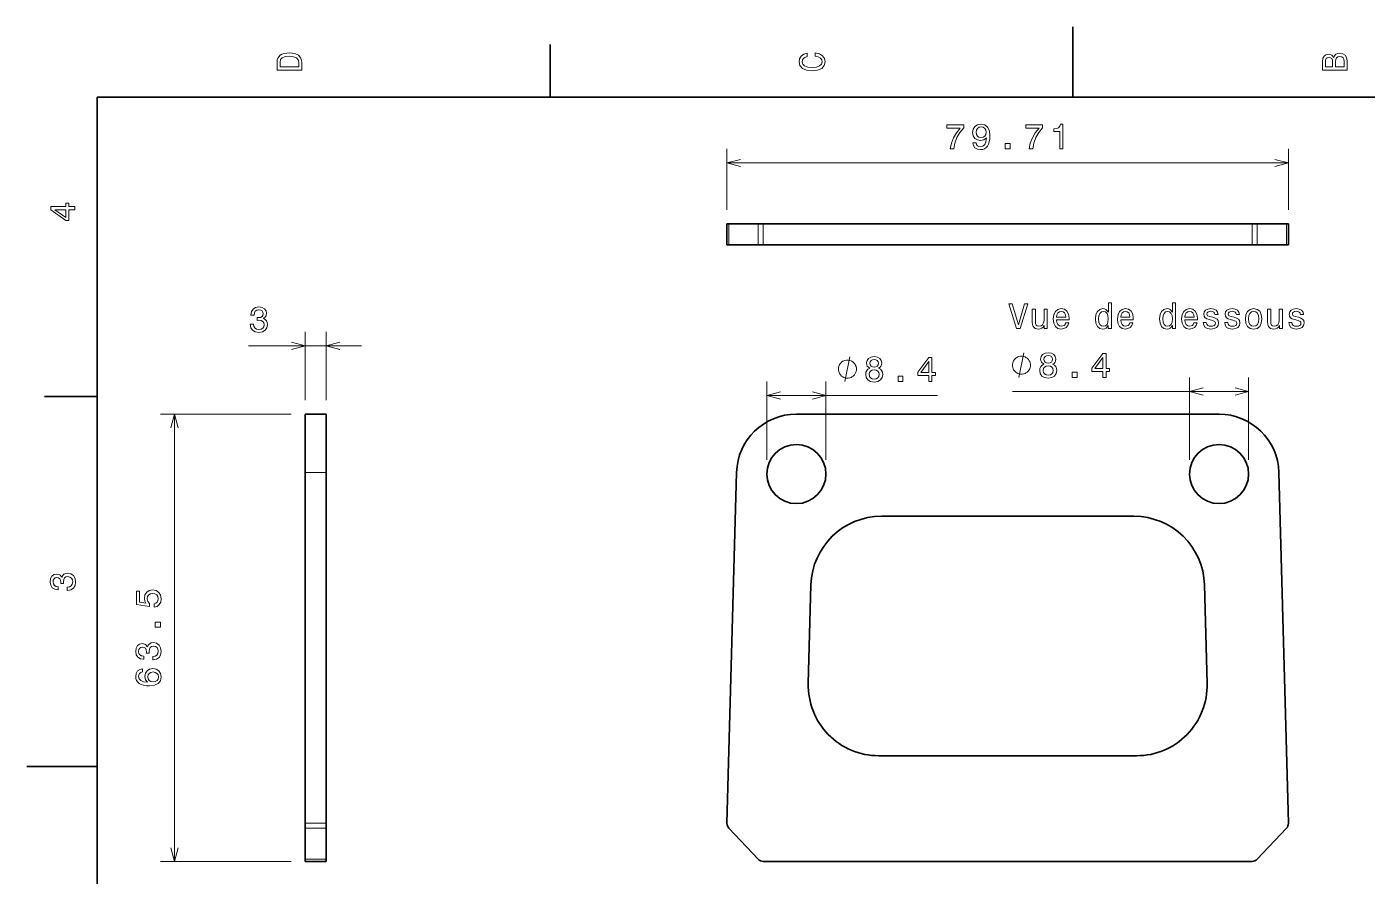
# Model space of a CAD drawing. Extents: x 0 to 297, y 0 to 210.
# Drawn here: x 0 to 190.3, y 89.4 to 210 of the extents above; entities that cross this region are included whole.
import ezdxf

# ---------------------------------------------------------------- set-up
doc = ezdxf.new("R2010")
doc.units = 0

msp = doc.modelspace()

# ---------------------------------------------------------------- linework, layer by layer
at = {"color": 7, "lineweight": 35, "ltscale": 0.25}
for p, q in [((148.5, 200), (148.5, 210)), ((10, 105), (0, 105))]:
    msp.add_line(p, q, dxfattribs=at)
at = {"color": 7, "lineweight": 35, "ltscale": 0.1875}
for p, q in [((74.300003, 200), (74.300003, 207.5)), ((10, 157.5), (2.5, 157.5))]:
    msp.add_line(p, q, dxfattribs=at)
at = {"color": 7, "lineweight": 35}
for p, q in [((287, 200), (10, 200)), ((10, 200), (10, 10)), ((104.554001, 182.035751), (173.954849, 182.035751)), ((104.554001, 179.035751), (173.954849, 179.035751)), ((169.254425, 155.004028), (109.254425, 155.004028)), ((39.519936, 96.916237), (39.519936, 146.735275)), ((42.519936, 96.916237), (42.519936, 146.735275)), ((100.757568, 146.735275), (99.401718, 96.916237)), ((179.107132, 96.916237), (177.751282, 146.735275)), ((121.323608, 140.504028), (157.185242, 140.504028)), ((157.566254, 106.504021), (120.942589, 106.504021)), ((104.554001, 91.504028), (173.954849, 91.504028))]:
    msp.add_line(p, q, dxfattribs=at)
at = {"color": 7, "lineweight": 13, "ltscale": 0.215743}
for p, q in [((99.401352, 184.035751), (99.401352, 192.665466)), ((179.107498, 184.035751), (179.107498, 192.665466))]:
    msp.add_line(p, q, dxfattribs=at)
at = {"color": 7, "lineweight": 13}
for p, q in [((99.401352, 190.665466), (179.107498, 190.665466)), ((20.987801, 91.504028), (20.987801, 155.004028))]:
    msp.add_line(p, q, dxfattribs=at)
at = {"color": 7, "lineweight": 35, "ltscale": 0.006848}
for p, q in [((99.67527, 182.035751), (99.401352, 182.035751)), ((179.107498, 182.035751), (178.833588, 182.035751)), ((99.67527, 179.035751), (99.401352, 179.035751)), ((179.107498, 179.035751), (178.833588, 179.035751))]:
    msp.add_line(p, q, dxfattribs=at)
at = {"color": 7, "lineweight": 35, "ltscale": 0.075}
for p, q in [((99.401352, 182.035751), (99.401352, 179.035751)), ((179.107498, 182.035751), (179.107498, 179.035751)), ((42.519936, 155.004028), (39.519936, 155.004028)), ((42.519936, 91.504028), (39.519936, 91.504028))]:
    msp.add_line(p, q, dxfattribs=at)
at = {"color": 7, "lineweight": 35, "ltscale": 0.103816}
for p, q in [((103.827911, 182.035751), (99.67527, 182.035751)), ((178.833588, 182.035751), (174.680939, 182.035751)), ((103.827911, 179.035751), (99.67527, 179.035751)), ((178.833588, 179.035751), (174.680939, 179.035751))]:
    msp.add_line(p, q, dxfattribs=at)
at = {"color": 7, "lineweight": 13, "ltscale": 0.075}
for p, q in [((99.67527, 179.035751), (99.67527, 182.035751)), ((103.827911, 179.035751), (103.827911, 182.035751)), ((104.554001, 179.035751), (104.554001, 182.035751)), ((173.954849, 179.035751), (173.954849, 182.035751)), ((174.680939, 179.035751), (174.680939, 182.035751)), ((178.833588, 179.035751), (178.833588, 182.035751)), ((39.519936, 146.735275), (42.519936, 146.735275)), ((42.519936, 96.916237), (39.519936, 96.916237)), ((42.519936, 96.201424), (39.519936, 96.201424)), ((42.519936, 91.816422), (39.519936, 91.816422))]:
    msp.add_line(p, q, dxfattribs=at)
at = {"color": 7, "lineweight": 35, "ltscale": 0.018152}
for p, q in [((104.554001, 182.035751), (103.827911, 182.035751)), ((174.680939, 182.035751), (173.954849, 182.035751)), ((104.554001, 179.035751), (103.827911, 179.035751)), ((174.680939, 179.035751), (173.954849, 179.035751))]:
    msp.add_line(p, q, dxfattribs=at)
at = {"color": 7, "lineweight": 13, "ltscale": 0.24236}
for p, q in [((39.519936, 157.004028), (39.519936, 166.698441)), ((42.519936, 157.004028), (42.519936, 166.698441))]:
    msp.add_line(p, q, dxfattribs=at)
at = {"color": 7, "lineweight": 13, "ltscale": 0.400901}
msp.add_line((31.483913, 164.698441), (47.519936, 164.698441), dxfattribs=at)
at = {"color": 8, "lineweight": 13, "ltscale": 0.292558}
for p, q in [((165.054428, 148.504028), (165.054428, 160.20636)), ((173.454422, 148.504028), (173.454422, 160.20636))]:
    msp.add_line(p, q, dxfattribs=at)
at = {"color": 8, "lineweight": 13, "ltscale": 0.278584}
for p, q in [((105.054428, 148.504028), (105.054428, 159.647369)), ((113.454422, 148.504028), (113.454422, 159.647369))]:
    msp.add_line(p, q, dxfattribs=at)
at = {"color": 8, "lineweight": 13}
for p, q in [((139.923508, 158.20636), (173.454422, 158.20636)), ((105.054428, 157.647369), (129.287369, 157.647369))]:
    msp.add_line(p, q, dxfattribs=at)
at = {"color": 7, "lineweight": 13, "ltscale": 0.463303}
for p, q in [((37.519936, 155.004028), (18.987801, 155.004028)), ((37.519936, 91.504028), (18.987801, 91.504028))]:
    msp.add_line(p, q, dxfattribs=at)
at = {"color": 7, "lineweight": 35, "ltscale": 0.206719}
for p, q in [((39.519936, 146.735275), (39.519936, 155.004028)), ((42.519936, 146.735275), (42.519936, 155.004028))]:
    msp.add_line(p, q, dxfattribs=at)
at = {"color": 7, "lineweight": 35, "ltscale": 0.35013}
for p, q in [((111.327309, 130.776077), (110.946289, 116.776077)), ((167.181549, 130.776077), (167.562561, 116.776077))]:
    msp.add_line(p, q, dxfattribs=at)
at = {"color": 7, "lineweight": 35, "ltscale": 0.01787}
for p, q in [((39.519936, 96.916237), (39.519936, 96.201424)), ((42.519936, 96.916237), (42.519936, 96.201424))]:
    msp.add_line(p, q, dxfattribs=at)
at = {"color": 7, "lineweight": 35, "ltscale": 0.109625}
for p, q in [((39.519936, 96.201424), (39.519936, 91.816422)), ((42.519936, 96.201424), (42.519936, 91.816422))]:
    msp.add_line(p, q, dxfattribs=at)
at = {"color": 7, "lineweight": 35, "ltscale": 0.150982}
for p, q in [((103.827911, 91.816422), (99.67527, 96.201424)), ((178.833588, 96.201424), (174.680939, 91.816422))]:
    msp.add_line(p, q, dxfattribs=at)
at = {"color": 7, "lineweight": 35, "ltscale": 0.00781}
for p, q in [((39.519936, 91.816422), (39.519936, 91.504028)), ((42.519936, 91.816422), (42.519936, 91.504028))]:
    msp.add_line(p, q, dxfattribs=at)
at = {"color": 7, "lineweight": 13}
for points in [[(35.533215, 204.994965), (35.533215, 203.829971), (39.033215, 203.829971), (39.033215, 204.994965), (38.922264, 205.544678), (38.584366, 205.953171), (38.034657, 206.205338), (37.283215, 206.296112), (36.516644, 206.215424), (36.21405, 206.114563), (35.971977, 205.973343), (35.644165, 205.56485), (35.563473, 205.297562)], [(35.951801, 204.959656), (36.027451, 205.342941), (36.259438, 205.605194), (36.672985, 205.761536), (37.283215, 205.811966), (37.873272, 205.756485), (38.286816, 205.600143), (38.533936, 205.332855), (38.614628, 204.959656), (38.614628, 204.298996), (35.951801, 204.298996)], [(111.93206, 205.817017), (112.35569, 205.716141), (112.658287, 205.549713), (112.844887, 205.317734), (112.905403, 205.045395), (112.814629, 204.71759), (112.54229, 204.460388), (112.098488, 204.28891), (111.483215, 204.233429), (110.872986, 204.28891), (110.424141, 204.455338), (110.151802, 204.71254), (110.055984, 205.045395), (110.106415, 205.287476), (110.247627, 205.494247), (110.474571, 205.655624), (110.787247, 205.766571), (110.787247, 206.245682), (110.308144, 206.094391), (109.94503, 205.832138), (109.718086, 205.474075), (109.637398, 205.045395), (109.763474, 204.510818), (110.116501, 204.10231), (110.696472, 203.840057), (111.483215, 203.749283), (112.269958, 203.840057), (112.84993, 204.10231), (113.208, 204.510818), (113.329041, 205.045395), (113.233215, 205.51442), (112.965927, 205.892654), (112.527161, 206.159943), (111.93206, 206.301163)], [(185.542007, 205.630417), (185.249496, 205.983429), (185.052811, 206.074219), (184.81073, 206.104477), (184.432495, 206.03891), (184.160156, 205.842224), (183.993729, 205.524506), (183.933212, 205.080704), (183.933212, 203.835022), (187.433212, 203.835022), (187.433212, 205.151306), (187.36261, 205.620331), (187.155838, 205.968307), (186.828018, 206.185165), (186.384216, 206.260818), (186.08667, 206.215424), (185.839554, 206.094391), (185.65799, 205.897705)], [(185.385666, 204.984879), (185.385666, 204.298996), (184.351807, 204.298996), (184.351807, 205.025223), (184.382065, 205.297562), (184.472839, 205.489197), (184.629181, 205.605194), (184.86116, 205.645538), (185.093155, 205.600143), (185.254532, 205.479111), (185.355408, 205.272339)], [(187.014618, 205.095825), (187.014618, 204.298996), (185.809296, 204.298996), (185.809296, 205.050446), (185.844589, 205.368164), (185.9505, 205.595108), (186.132065, 205.731277), (186.394302, 205.776657), (186.671692, 205.731277), (186.863327, 205.605194), (186.979324, 205.393372)], [(131.081375, 192.665466), (131.590729, 192.665466), (131.757156, 193.497604), (132.049667, 194.274261), (132.463211, 194.995438), (133.002838, 195.671234), (133.002838, 196.089813), (130.602264, 196.089813), (130.602264, 195.63089), (132.518692, 195.63089), (131.963928, 194.950043), (131.545349, 194.238953), (131.252838, 193.482468)], [(134.308029, 193.532898), (134.383682, 193.134491), (134.60054, 192.826843), (134.943481, 192.635208), (135.397369, 192.564606), (135.694916, 192.599899), (135.962204, 192.690689), (136.189148, 192.847015), (136.380798, 193.068924), (136.532089, 193.346298), (136.643036, 193.68924), (136.708603, 194.082611), (136.733826, 194.536499), (136.648087, 195.247604), (136.40097, 195.767059), (136.007599, 196.079727), (135.467972, 196.190689), (134.97374, 196.099899), (134.60054, 195.857834), (134.358459, 195.484634), (134.277771, 195.01561), (134.358459, 194.531464), (134.59549, 194.1633), (134.948517, 193.93132), (135.397369, 193.855667), (135.871429, 193.951492), (136.229492, 194.243988), (136.148804, 193.684204), (135.987427, 193.285782), (135.740311, 193.048752), (135.402405, 192.973099), (135.140167, 193.008408), (134.948517, 193.119354), (134.822433, 193.295868), (134.772003, 193.532898)], [(142.289444, 192.665466), (142.798798, 192.665466), (142.965225, 193.497604), (143.257736, 194.274261), (143.67128, 194.995438), (144.210907, 195.671234), (144.210907, 196.089813), (141.810333, 196.089813), (141.810333, 195.63089), (143.726761, 195.63089), (143.171997, 194.950043), (142.753418, 194.238953), (142.460907, 193.482468)], [(146.635696, 192.665466), (147.09462, 192.665466), (147.09462, 196.190689), (146.751694, 196.190689), (146.660904, 195.883041), (146.479355, 195.67627), (146.201981, 195.555237), (145.818695, 195.514893), (145.818695, 195.156815), (146.635696, 195.156815)], [(134.766968, 195.02066), (134.817398, 195.333328), (134.958603, 195.580444), (135.180511, 195.736786), (135.467972, 195.792267), (135.765518, 195.736786), (135.992462, 195.580444), (136.133682, 195.338379), (136.189148, 195.025696), (136.133682, 194.707977), (135.992462, 194.470947), (135.760483, 194.324692), (135.452835, 194.274261), (135.175461, 194.324692), (134.958603, 194.470947), (134.817398, 194.702927)], [(138.906448, 192.665466), (139.602402, 192.665466), (139.602402, 193.416901), (138.906448, 193.416901)], [(6.833213, 184.02739), (6.833213, 184.481277), (5.965778, 184.481277), (5.965778, 184.98056), (5.56232, 184.98056), (5.56232, 184.481277), (3.408862, 184.481277), (3.408862, 184.022339), (5.521974, 182.489197), (5.965778, 182.489197), (5.965778, 184.02739)], [(5.56232, 182.912827), (3.993876, 184.02739), (5.56232, 184.02739)], [(31.731031, 167.797867), (31.731031, 167.762558), (31.811724, 167.278412), (32.048756, 166.915298), (32.421951, 166.683319), (32.916191, 166.597565), (33.440685, 166.683319), (33.834057, 166.905212), (34.08622, 167.25824), (34.176994, 167.712128), (34.13665, 168.009674), (34.0257, 168.251755), (33.844147, 168.438354), (33.60207, 168.574524), (33.929878, 168.846863), (34.045876, 169.280579), (33.970222, 169.67395), (33.753365, 169.971497), (33.400337, 170.158096), (32.916191, 170.223663), (32.462299, 170.142975), (32.114319, 169.921066), (31.887371, 169.568039), (31.811724, 169.099014), (31.811724, 169.063721), (32.260571, 169.063721), (32.300919, 169.386475), (32.432041, 169.618469), (32.643856, 169.759674), (32.941406, 169.81012), (33.203651, 169.769775), (33.395294, 169.663849), (33.511292, 169.492386), (33.556679, 169.260406), (33.511292, 169.013275), (33.390251, 168.846863), (33.178436, 168.746002), (32.890976, 168.715729), (32.69429, 168.720764), (32.69429, 168.322357), (32.941406, 168.332443), (33.259132, 168.287048), (33.496162, 168.166016), (33.637371, 167.96933), (33.687805, 167.712128), (33.632328, 167.419617), (33.486076, 167.202759), (33.254086, 167.066589), (32.946449, 167.02121), (32.628727, 167.07164), (32.396736, 167.222931), (32.250484, 167.465012), (32.195007, 167.797867)], [(141.649963, 170.684174), (140.77243, 167.703613), (139.869705, 170.684174), (139.390594, 170.684174), (140.520279, 167.179123), (141.024597, 167.179123), (142.129059, 170.684174)], [(144.852402, 169.887329), (144.4086, 169.887329), (144.4086, 168.323929), (144.35817, 167.960831), (144.211914, 167.698578), (143.98497, 167.537186), (143.687424, 167.486755), (143.450394, 167.5271), (143.299088, 167.648148), (143.213364, 167.854919), (143.193192, 168.147415), (143.193192, 169.887329), (142.74939, 169.887329), (142.74939, 168.107071), (142.764511, 167.749008), (142.860336, 167.451462), (143.152847, 167.179123), (143.621857, 167.083298), (143.874023, 167.118607), (144.090881, 167.209381), (144.277481, 167.365723), (144.428772, 167.592667), (144.428772, 167.179123), (144.852402, 167.179123)], [(146.188858, 168.404633), (147.964081, 168.404633), (147.969116, 168.611404), (147.888428, 169.191376), (147.666534, 169.625092), (147.313507, 169.887329), (146.844482, 169.983154), (146.385544, 169.882294), (146.032516, 169.599869), (145.805573, 169.140945), (145.724884, 168.535751), (145.800537, 167.915436), (146.027481, 167.461548), (146.375458, 167.179123), (146.829346, 167.083298), (147.222717, 167.148865), (147.545486, 167.320328), (147.782516, 167.592667), (147.918686, 167.95578), (147.479935, 167.95578), (147.389145, 167.754044), (147.258026, 167.602753), (146.884827, 167.48172), (146.597366, 167.537186), (146.380508, 167.713699), (146.239288, 168.001175), (146.188858, 168.389496)], [(146.188858, 168.777832), (146.244339, 169.125809), (146.380508, 169.383011), (146.58728, 169.539352), (146.859619, 169.594833), (147.126907, 169.539352), (147.333679, 169.383011), (147.459763, 169.125809), (147.505142, 168.777832)], [(153.53685, 167.597717), (153.53685, 167.179123), (153.980652, 167.179123), (153.980652, 170.800156), (153.541885, 170.800156), (153.541885, 169.473785), (153.203995, 169.857071), (152.997223, 169.947861), (152.760193, 169.983154), (152.331512, 169.882294), (151.998657, 169.599869), (151.781799, 169.145981), (151.706161, 168.535751), (151.781799, 167.925522), (151.998657, 167.466583), (152.331512, 167.179123), (152.760193, 167.083298), (152.997223, 167.118607), (153.20903, 167.209381)], [(152.835831, 169.584747), (153.128342, 169.51413), (153.35025, 169.317444), (153.481369, 168.989639), (153.531799, 168.535751), (153.481369, 168.076813), (153.35025, 167.749008), (153.128342, 167.547272), (152.835831, 167.48172), (152.558456, 167.547272), (152.346649, 167.749008), (152.205429, 168.081863), (152.160049, 168.535751), (152.205429, 168.984604), (152.346649, 169.312408), (152.558456, 169.51413)], [(155.296936, 168.404633), (157.072144, 168.404633), (157.077194, 168.611404), (156.996506, 169.191376), (156.774597, 169.625092), (156.42157, 169.887329), (155.952545, 169.983154), (155.493622, 169.882294), (155.140594, 169.599869), (154.913651, 169.140945), (154.832962, 168.535751), (154.9086, 167.915436), (155.135544, 167.461548), (155.483536, 167.179123), (155.937424, 167.083298), (156.330795, 167.148865), (156.653564, 167.320328), (156.890594, 167.592667), (157.026764, 167.95578), (156.587997, 167.95578), (156.497223, 167.754044), (156.366089, 167.602753), (155.992905, 167.48172), (155.705429, 167.537186), (155.488571, 167.713699), (155.347366, 168.001175), (155.296936, 168.389496)], [(155.296936, 168.777832), (155.352402, 169.125809), (155.488571, 169.383011), (155.695343, 169.539352), (155.967682, 169.594833), (156.23497, 169.539352), (156.441742, 169.383011), (156.567825, 169.125809), (156.61322, 168.777832)], [(162.644913, 167.597717), (162.644913, 167.179123), (163.088715, 167.179123), (163.088715, 170.800156), (162.649963, 170.800156), (162.649963, 169.473785), (162.312057, 169.857071), (162.105286, 169.947861), (161.868256, 169.983154), (161.43959, 169.882294), (161.106735, 169.599869), (160.889877, 169.145981), (160.814224, 168.535751), (160.889877, 167.925522), (161.106735, 167.466583), (161.43959, 167.179123), (161.868256, 167.083298), (162.105286, 167.118607), (162.317108, 167.209381)], [(161.943909, 169.584747), (162.23642, 169.51413), (162.458313, 169.317444), (162.589447, 168.989639), (162.639877, 168.535751), (162.589447, 168.076813), (162.458313, 167.749008), (162.23642, 167.547272), (161.943909, 167.48172), (161.666534, 167.547272), (161.454712, 167.749008), (161.313507, 168.081863), (161.268112, 168.535751), (161.313507, 168.984604), (161.454712, 169.312408), (161.666534, 169.51413)], [(164.404999, 168.404633), (166.180222, 168.404633), (166.185257, 168.611404), (166.104568, 169.191376), (165.88266, 169.625092), (165.529648, 169.887329), (165.060623, 169.983154), (164.601685, 169.882294), (164.248657, 169.599869), (164.021713, 169.140945), (163.941025, 168.535751), (164.016678, 167.915436), (164.243622, 167.461548), (164.591599, 167.179123), (165.045486, 167.083298), (165.438858, 167.148865), (165.761627, 167.320328), (165.998657, 167.592667), (166.134827, 167.95578), (165.696075, 167.95578), (165.605286, 167.754044), (165.474167, 167.602753), (165.100967, 167.48172), (164.813507, 167.537186), (164.596649, 167.713699), (164.455429, 168.001175), (164.404999, 168.389496)], [(164.404999, 168.777832), (164.46048, 169.125809), (164.596649, 169.383011), (164.803421, 169.539352), (165.075745, 169.594833), (165.343048, 169.539352), (165.54982, 169.383011), (165.675903, 169.125809), (165.721283, 168.777832)], [(168.379059, 168.75766), (167.950394, 168.858521), (167.63266, 168.974518), (167.526764, 169.211548), (167.557022, 169.377975), (167.662933, 169.499008), (167.834396, 169.574661), (168.081512, 169.604919), (168.318542, 169.574661), (168.505142, 169.483871), (168.62619, 169.347717), (168.67662, 169.166153), (169.110336, 169.166153), (169.110336, 169.176239), (169.034683, 169.504044), (168.827911, 169.761261), (168.505142, 169.922638), (168.081512, 169.983154), (167.652832, 169.922638), (167.340164, 169.75621), (167.143478, 169.509094), (167.082947, 169.196411), (167.128342, 168.893814), (167.269562, 168.682007), (167.501541, 168.530701), (167.839447, 168.424805), (168.333679, 168.303757), (168.636261, 168.177689), (168.716965, 168.076813), (168.747223, 167.925522), (168.701828, 167.738922), (168.580795, 167.597717), (168.384109, 167.506927), (168.121857, 167.476669), (167.844482, 167.506927), (167.642761, 167.612839), (167.506592, 167.784317), (167.451111, 168.021347), (167.02243, 168.021347), (167.093048, 167.617889), (167.29982, 167.325378), (167.627625, 167.148865), (168.081512, 167.083298), (168.555573, 167.148865), (168.903564, 167.325378), (169.115372, 167.607803), (169.191025, 167.975952), (169.135544, 168.293671), (168.979202, 168.510529), (168.722, 168.651749)], [(171.415085, 168.75766), (170.98642, 168.858521), (170.668686, 168.974518), (170.562775, 169.211548), (170.593048, 169.377975), (170.698944, 169.499008), (170.870422, 169.574661), (171.117538, 169.604919), (171.354568, 169.574661), (171.541168, 169.483871), (171.662201, 169.347717), (171.712646, 169.166153), (172.146362, 169.166153), (172.146362, 169.176239), (172.070709, 169.504044), (171.863937, 169.761261), (171.541168, 169.922638), (171.117538, 169.983154), (170.688858, 169.922638), (170.37619, 169.75621), (170.179504, 169.509094), (170.118973, 169.196411), (170.164368, 168.893814), (170.305573, 168.682007), (170.537567, 168.530701), (170.875458, 168.424805), (171.36969, 168.303757), (171.672287, 168.177689), (171.752991, 168.076813), (171.783234, 167.925522), (171.737854, 167.738922), (171.616821, 167.597717), (171.420135, 167.506927), (171.157883, 167.476669), (170.880508, 167.506927), (170.678772, 167.612839), (170.542603, 167.784317), (170.487137, 168.021347), (170.058456, 168.021347), (170.129059, 167.617889), (170.335831, 167.325378), (170.663651, 167.148865), (171.117538, 167.083298), (171.591599, 167.148865), (171.939575, 167.325378), (172.151398, 167.607803), (172.227051, 167.975952), (172.17157, 168.293671), (172.015228, 168.510529), (171.758026, 168.651749)], [(172.993622, 168.530701), (173.07431, 167.915436), (173.306305, 167.461548), (173.674454, 167.179123), (174.168686, 167.083298), (174.657883, 167.179123), (175.026031, 167.456497), (175.258026, 167.910385), (175.343765, 168.530701), (175.258026, 169.145981), (175.026031, 169.604919), (174.657883, 169.882294), (174.168686, 169.983154), (173.674454, 169.882294), (173.306305, 169.599869), (173.07431, 169.145981)], [(173.44751, 168.535751), (173.492889, 168.989639), (173.634109, 169.317444), (173.861053, 169.51918), (174.168686, 169.589783), (174.471283, 169.51918), (174.698227, 169.322495), (174.839447, 168.989639), (174.889862, 168.535751), (174.839447, 168.076813), (174.698227, 167.743958), (174.471283, 167.542236), (174.168686, 167.476669), (173.861053, 167.542236), (173.634109, 167.743958), (173.492889, 168.076813)], [(178.248657, 169.887329), (177.804855, 169.887329), (177.804855, 168.323929), (177.754425, 167.960831), (177.60817, 167.698578), (177.381226, 167.537186), (177.083679, 167.486755), (176.846649, 167.5271), (176.695343, 167.648148), (176.609604, 167.854919), (176.589432, 168.147415), (176.589432, 169.887329), (176.14563, 169.887329), (176.14563, 168.107071), (176.160767, 167.749008), (176.256592, 167.451462), (176.549088, 167.179123), (177.018112, 167.083298), (177.270264, 167.118607), (177.487137, 167.209381), (177.673737, 167.365723), (177.825027, 167.592667), (177.825027, 167.179123), (178.248657, 167.179123)], [(180.523163, 168.75766), (180.094482, 168.858521), (179.776764, 168.974518), (179.670853, 169.211548), (179.701111, 169.377975), (179.807007, 169.499008), (179.978485, 169.574661), (180.225601, 169.604919), (180.462631, 169.574661), (180.649231, 169.483871), (180.770264, 169.347717), (180.820709, 169.166153), (181.254425, 169.166153), (181.254425, 169.176239), (181.178772, 169.504044), (180.972, 169.761261), (180.649231, 169.922638), (180.225601, 169.983154), (179.796936, 169.922638), (179.484253, 169.75621), (179.287567, 169.509094), (179.227051, 169.196411), (179.27243, 168.893814), (179.413635, 168.682007), (179.64563, 168.530701), (179.983521, 168.424805), (180.477768, 168.303757), (180.780365, 168.177689), (180.861053, 168.076813), (180.891312, 167.925522), (180.845917, 167.738922), (180.724884, 167.597717), (180.528198, 167.506927), (180.265945, 167.476669), (179.988571, 167.506927), (179.786835, 167.612839), (179.650681, 167.784317), (179.5952, 168.021347), (179.166534, 168.021347), (179.237122, 167.617889), (179.443909, 167.325378), (179.771713, 167.148865), (180.225601, 167.083298), (180.699661, 167.148865), (181.047653, 167.325378), (181.25946, 167.607803), (181.335114, 167.975952), (181.279633, 168.293671), (181.123291, 168.510529), (180.866089, 168.651749)], [(5.73379, 129.979111), (5.769093, 129.979111), (6.253242, 130.059799), (6.616354, 130.296829), (6.848343, 130.670029), (6.934078, 131.164276), (6.848343, 131.688766), (6.626441, 132.082138), (6.273415, 132.334305), (5.819525, 132.425079), (5.521974, 132.384735), (5.279899, 132.273788), (5.0933, 132.092224), (4.957133, 131.850143), (4.684798, 132.177963), (4.251081, 132.293961), (3.857709, 132.218307), (3.560158, 132.00145), (3.373559, 131.648422), (3.307997, 131.164276), (3.388689, 130.710388), (3.610591, 130.362396), (3.963617, 130.135452), (4.432637, 130.059799), (4.46794, 130.059799), (4.46794, 130.508652), (4.145173, 130.548996), (3.913184, 130.680115), (3.771974, 130.891937), (3.721542, 131.189484), (3.761888, 131.451736), (3.867795, 131.643372), (4.039265, 131.759369), (4.271254, 131.804764), (4.518372, 131.759369), (4.684798, 131.638336), (4.785663, 131.426514), (4.815922, 131.139053), (4.810879, 130.942368), (5.209294, 130.942368), (5.199208, 131.189484), (5.244596, 131.507217), (5.365634, 131.744247), (5.56232, 131.885452), (5.819525, 131.935883), (6.112032, 131.880417), (6.328891, 131.734161), (6.465058, 131.502167), (6.510447, 131.194534), (6.460014, 130.876801), (6.308718, 130.644821), (6.066643, 130.498566), (5.73379, 130.443085)], [(18.074978, 127.607346), (18.488522, 127.718292), (18.811287, 127.965408), (19.013016, 128.328522), (19.088665, 128.792511), (18.997887, 129.301865), (18.750771, 129.700287), (18.357399, 129.952454), (17.853073, 130.048264), (17.384056, 129.962524), (17.0159, 129.720459), (16.778866, 129.342224), (16.69313, 128.853027), (16.753651, 128.474777), (16.920078, 128.182281), (15.976994, 128.323486), (15.976994, 129.856628), (15.56345, 129.856628), (15.56345, 127.985588), (17.419357, 127.708206), (17.419357, 128.111664), (17.182323, 128.404175), (17.096592, 128.777374), (17.152065, 129.100143), (17.31345, 129.34726), (17.560566, 129.503601), (17.878292, 129.559082), (18.196014, 129.503601), (18.44313, 129.342224), (18.599472, 129.095093), (18.654949, 128.777374), (18.619644, 128.510086), (18.503651, 128.303314), (18.322094, 128.152008), (18.074978, 128.07637)], [(18.987801, 124.774063), (18.987801, 125.470024), (18.236359, 125.470024), (18.236359, 124.774063)], [(17.888378, 120.115128), (17.923679, 120.115128), (18.407829, 120.195816), (18.770943, 120.432846), (19.00293, 120.806046), (19.088665, 121.300278), (19.00293, 121.824776), (18.781029, 122.218147), (18.428001, 122.470314), (17.974113, 122.561089), (17.676563, 122.520744), (17.434486, 122.40979), (17.247887, 122.228241), (17.111721, 121.98616), (16.839386, 122.313972), (16.405666, 122.429962), (16.012295, 122.354317), (15.714745, 122.137459), (15.528145, 121.784431), (15.462585, 121.300278), (15.543278, 120.84639), (15.765179, 120.498413), (16.118202, 120.271461), (16.587223, 120.195816), (16.622528, 120.195816), (16.622528, 120.644661), (16.299759, 120.685013), (16.067772, 120.816132), (15.926563, 121.027946), (15.876129, 121.3255), (15.916473, 121.587746), (16.022381, 121.779388), (16.193851, 121.895386), (16.425842, 121.940773), (16.672958, 121.895386), (16.839386, 121.774345), (16.94025, 121.562531), (16.970509, 121.27507), (16.965466, 121.078384), (17.36388, 121.078384), (17.353794, 121.3255), (17.399185, 121.643219), (17.520222, 121.880249), (17.716908, 122.021461), (17.974113, 122.071899), (18.266621, 122.016418), (18.483479, 121.870163), (18.619644, 121.638176), (18.665035, 121.330544), (18.614601, 121.012817), (18.463306, 120.78083), (18.22123, 120.634575), (17.888378, 120.579102)], [(16.430885, 118.860367), (16.022381, 118.764549), (15.719788, 118.542648), (15.528145, 118.199707), (15.462585, 117.755905), (15.497887, 117.458351), (15.593708, 117.201149), (15.75005, 116.974197), (15.971951, 116.782562), (16.249329, 116.631264), (16.587223, 116.520309), (16.985638, 116.449707), (17.434486, 116.429535), (18.150623, 116.510223), (18.670078, 116.757339), (18.982758, 117.155762), (19.088665, 117.700424), (18.997887, 118.189621), (18.760857, 118.56282), (18.387657, 118.804893), (17.913593, 118.890625), (17.434486, 118.804893), (17.06633, 118.572906), (16.834343, 118.214836), (16.753651, 117.771034), (16.854515, 117.291924), (17.141979, 116.933853), (16.587223, 117.009506), (16.188808, 117.170883), (15.951778, 117.418007), (15.871086, 117.760948), (15.91143, 118.013107), (16.017338, 118.20475), (16.193851, 118.330826), (16.430885, 118.396393)], [(17.918636, 118.401436), (18.236359, 118.345963), (18.478436, 118.20475), (18.639816, 117.977806), (18.69025, 117.695381), (18.639816, 117.397835), (18.483479, 117.170883), (18.241402, 117.024635), (17.923679, 116.979248), (17.611, 117.029678), (17.373966, 117.170883), (17.222672, 117.402878), (17.167194, 117.715561), (17.222672, 117.987892), (17.368923, 118.20475), (17.605957, 118.345963)]]:
    msp.add_lwpolyline(points, close=True, dxfattribs=at)
for points in [[(101.333206, 191.183105), (99.401352, 190.665466), (101.333206, 190.147827)], [(177.175644, 190.147827), (179.107498, 190.665466), (177.175644, 191.183105)], [(37.588085, 164.180801), (39.519936, 164.698441), (37.588085, 165.21608)], [(44.451786, 165.21608), (42.519936, 164.698441), (44.451786, 164.180801)], [(21.505438, 153.072174), (20.987801, 155.004028), (20.470161, 153.072174)], [(20.470161, 93.435883), (20.987801, 91.504028), (21.505438, 93.435883)]]:
    msp.add_lwpolyline(points, dxfattribs=at)
at = {"color": 8, "lineweight": 13}
for points in [[(140.856827, 160.20636), (141.556839, 163.70636)], [(116.145966, 159.647369), (116.845963, 163.147369)], [(106.986282, 158.165009), (105.054428, 157.647369), (106.986282, 157.12973)], [(111.522575, 157.12973), (113.454422, 157.647369), (111.522575, 158.165009)], [(166.986282, 158.723999), (165.054428, 158.20636), (166.986282, 157.688721)], [(171.522568, 157.688721), (173.454422, 158.20636), (171.522568, 158.723999)]]:
    msp.add_lwpolyline(points, dxfattribs=at)
for points in [[(144.382813, 162.092529), (144.12561, 161.951324), (143.949097, 161.754639), (143.83815, 161.507507), (143.802841, 161.209961), (143.883545, 160.761108), (144.115524, 160.413132), (144.493774, 160.191223), (145.008179, 160.105499), (145.517548, 160.191223), (145.895782, 160.413132), (146.127777, 160.761108), (146.213516, 161.209961), (146.173157, 161.507507), (146.067261, 161.754639), (145.885696, 161.951324), (145.633545, 162.092529), (145.835266, 162.213562), (145.976471, 162.37999), (146.06221, 162.581726), (146.092468, 162.828827), (146.01178, 163.186905), (145.799973, 163.474365), (145.457031, 163.66098), (145.008179, 163.731567), (144.554291, 163.66098), (144.211349, 163.474365), (143.994492, 163.186905), (143.918839, 162.828827), (143.944061, 162.581726), (144.029785, 162.37999)], [(117.779297, 161.397369), (117.779297, 161.514038), (117.720963, 161.747375), (117.662628, 161.922363), (117.604301, 162.039032), (117.487633, 162.214035), (117.312637, 162.389038), (117.137634, 162.505707), (117.020966, 162.564026), (116.845963, 162.622375), (116.612633, 162.680695), (116.495964, 162.680695), (116.379303, 162.680695), (116.145966, 162.622375), (115.970963, 162.564026), (115.854301, 162.505707), (115.679298, 162.389038), (115.504303, 162.214035), (115.387634, 162.039032), (115.3293, 161.922363), (115.270966, 161.747375), (115.212631, 161.514038), (115.212631, 161.397369), (115.212631, 161.280701), (115.270966, 161.047363), (115.3293, 160.872375), (115.387634, 160.755707), (115.504303, 160.580704), (115.679298, 160.405701), (115.854301, 160.289032), (115.970963, 160.230713), (116.145966, 160.172363), (116.379303, 160.114044), (116.495964, 160.114044), (116.612633, 160.114044), (116.845963, 160.172363), (117.020966, 160.230713), (117.137634, 160.289032), (117.312637, 160.405701), (117.487633, 160.580704), (117.604301, 160.755707), (117.662628, 160.872375), (117.720963, 161.047363), (117.779297, 161.280701)], [(119.671951, 161.533539), (119.414749, 161.392334), (119.238235, 161.195648), (119.127281, 160.948517), (119.09198, 160.65097), (119.172668, 160.202118), (119.404663, 159.854141), (119.782898, 159.632233), (120.29731, 159.546509), (120.806679, 159.632233), (121.184921, 159.854141), (121.416908, 160.202118), (121.50264, 160.65097), (121.462296, 160.948517), (121.356384, 161.195648), (121.174835, 161.392334), (120.922668, 161.533539), (121.124397, 161.654572), (121.26561, 161.820999), (121.351349, 162.022736), (121.381607, 162.269836), (121.300911, 162.627914), (121.089096, 162.915375), (120.746155, 163.10199), (120.29731, 163.172577), (119.843422, 163.10199), (119.500481, 162.915375), (119.283623, 162.627914), (119.207977, 162.269836), (119.233185, 162.022736), (119.318924, 161.820999)], [(119.68708, 162.229492), (119.727425, 162.451401), (119.848465, 162.622864), (120.040108, 162.72879), (120.29731, 162.769135), (120.549469, 162.72879), (120.741112, 162.622864), (120.862152, 162.451401), (120.907539, 162.229492), (120.862152, 162.002563), (120.741112, 161.82605), (120.549469, 161.710052), (120.29731, 161.674744), (120.040108, 161.715088), (119.848465, 161.82605), (119.727425, 162.002563)], [(128.046738, 159.647369), (128.500626, 159.647369), (128.500626, 160.514801), (128.999908, 160.514801), (128.999908, 160.918274), (128.500626, 160.918274), (128.500626, 163.071716), (128.041687, 163.071716), (126.508553, 160.958618), (126.508553, 160.514801), (128.046738, 160.514801)], [(126.932182, 160.918274), (128.046738, 162.48671), (128.046738, 160.918274)], [(142.490173, 161.95636), (142.490173, 162.073029), (142.431839, 162.306366), (142.373505, 162.481354), (142.31517, 162.598022), (142.198502, 162.773026), (142.023499, 162.948029), (141.848495, 163.064697), (141.731842, 163.123016), (141.556839, 163.181366), (141.323502, 163.239685), (141.206833, 163.239685), (141.090164, 163.239685), (140.856827, 163.181366), (140.681839, 163.123016), (140.56517, 163.064697), (140.390167, 162.948029), (140.215164, 162.773026), (140.098495, 162.598022), (140.040161, 162.481354), (139.981827, 162.306366), (139.923508, 162.073029), (139.923508, 161.95636), (139.923508, 161.839691), (139.981827, 161.606354), (140.040161, 161.431366), (140.098495, 161.314697), (140.215164, 161.139694), (140.390167, 160.964691), (140.56517, 160.848022), (140.681839, 160.789703), (140.856827, 160.731354), (141.090164, 160.673035), (141.206833, 160.673035), (141.323502, 160.673035), (141.556839, 160.731354), (141.731827, 160.789703), (141.848495, 160.848022), (142.023499, 160.964691), (142.198502, 161.139694), (142.31517, 161.314697), (142.373505, 161.431366), (142.431839, 161.606354), (142.490173, 161.839691)], [(144.287003, 161.220047), (144.332382, 161.487335), (144.478638, 161.689072), (144.705582, 161.82019), (145.008179, 161.865585), (145.305725, 161.82019), (145.532669, 161.689072), (145.678925, 161.487335), (145.729355, 161.220047), (145.678925, 160.932587), (145.532669, 160.715729), (145.305725, 160.574524), (145.008179, 160.529129), (144.705582, 160.574524), (144.478638, 160.715729), (144.332382, 160.932587)], [(144.397949, 162.788483), (144.438293, 163.010391), (144.559326, 163.181854), (144.750977, 163.287781), (145.008179, 163.328125), (145.260345, 163.287781), (145.451981, 163.181854), (145.573013, 163.010391), (145.618408, 162.788483), (145.573013, 162.561554), (145.451981, 162.38504), (145.260345, 162.269043), (145.008179, 162.233734), (144.750977, 162.274078), (144.559326, 162.38504), (144.438293, 162.561554)], [(152.757599, 160.20636), (153.211487, 160.20636), (153.211487, 161.073792), (153.71077, 161.073792), (153.71077, 161.477264), (153.211487, 161.477264), (153.211487, 163.630707), (152.752563, 163.630707), (151.219421, 161.517609), (151.219421, 161.073792), (152.757599, 161.073792)], [(151.643051, 161.477264), (152.757599, 163.0457), (152.757599, 161.477264)], [(119.576126, 160.661057), (119.621521, 160.928345), (119.767769, 161.130081), (119.99472, 161.2612), (120.29731, 161.306595), (120.594864, 161.2612), (120.821808, 161.130081), (120.968063, 160.928345), (121.018494, 160.661057), (120.968063, 160.373596), (120.821808, 160.156738), (120.594864, 160.015533), (120.29731, 159.970139), (119.99472, 160.015533), (119.767769, 160.156738), (119.621521, 160.373596)], [(123.685349, 159.647369), (124.381317, 159.647369), (124.381317, 160.398804), (123.685349, 160.398804)], [(148.396225, 160.20636), (149.092178, 160.20636), (149.092178, 160.957794), (148.396225, 160.957794)]]:
    msp.add_lwpolyline(points, close=True, dxfattribs=at)
at = {"color": 7, "lineweight": 35}
for centre in [(109.254425, 146.504028), (169.254425, 146.504028)]:
    msp.add_circle(centre, 4.2, dxfattribs=at)
for centre, radius, start, end in [((109.254425, 146.504028), 8.5, 90.000003, 178.441055), ((169.254425, 146.504028), 8.5, 1.558949, 90.000003), ((121.323608, 130.504028), 10, 90.000003, 178.441055), ((157.185242, 130.504028), 10, 1.558949, 90.000003), ((120.942589, 116.504021), 10, 178.441055, 269.999997), ((157.566254, 116.504021), 10, 269.999997, 1.558949), ((100.401352, 96.88903), 1, 178.441055, 223.44105), ((178.107498, 96.88903), 1, 316.558948, 1.558949), ((104.554001, 92.504028), 1, 223.44105, 269.999997), ((173.954849, 92.504028), 1, 269.999997, 316.558948)]:
    msp.add_arc(centre, radius, start, end, dxfattribs=at)

doc.saveas('drawing.dxf')
